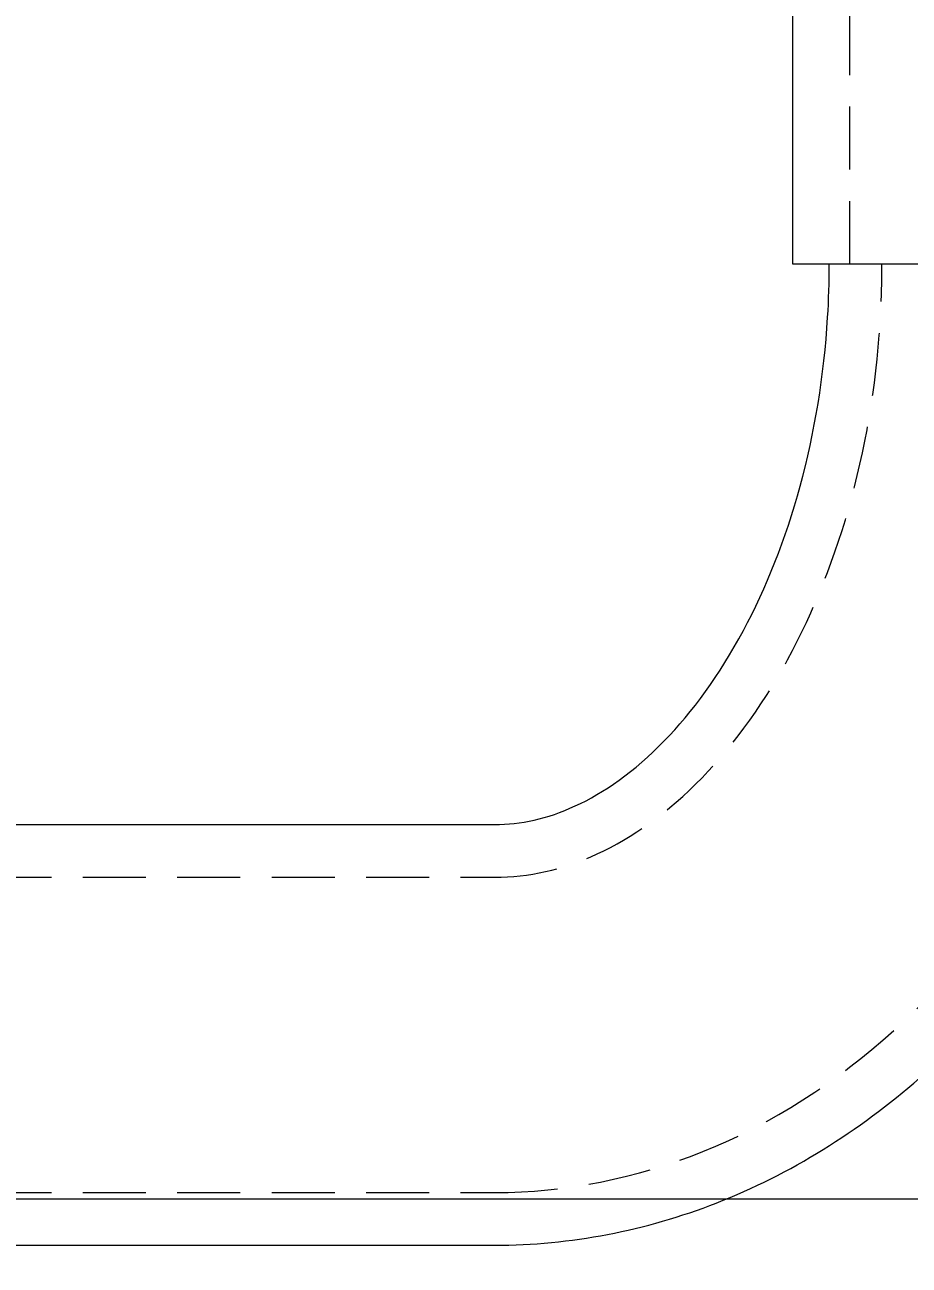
# Model space of a CAD drawing. Header units: millimetres. Extents: x -46397 to 283259, y -8690 to 23983.
# Drawn here: x 122960.2 to 123030.5, y 7197 to 7295.4 of the extents above; entities that cross this region are included whole.
import ezdxf

# ---------------------------------------------------------------- set-up
doc = ezdxf.new("R2010")
doc.units = ezdxf.units.MM
doc.linetypes.add('HIDDENX2', pattern=[0.75, 0.5, -0.25])
doc.layers.get('Defpoints').update_dxf_attribs({"lineweight": 0})
doc.layers.add('PHANTOM 2', color=8, linetype='Continuous', lineweight=0)
doc.styles.add('GHI CHÚ 1', font='isocp_IV25.ttf', dxfattribs={"width": 0.8})
doc.dimstyles.new('1-30SCALE', dxfattribs={"dimtxt": 75, "dimasz": 75, "dimexe": 37.5, "dimexo": 30, "dimgap": 30, "dimtad": 1, "dimtoh": 1, "dimdec": 0, "dimdsep": 46, "dimtxsty": 'GHI CHÚ 1', "dimcen": 0.09, "dimclrd": 256, "dimclre": 256, "dimclrt": 2, "dimadec": 0, "dimazin": 0, "dimtfac": 1, "dimtdec": 0, "dimtofl": 0, "dimtmove": 0, "dimatfit": 3, "dimfxl": 1, "dimlwd": 0, "dimlwe": 0, "dimarcsym": 0})

# ---------------------------------------------------------------- blocks, each defined once
blk = doc.blocks.new('A$Cbc6c2a49')
at = {"color": 2, "linetype": 'Continuous', "lineweight": 0, "ltscale": 10, "extrusion": (6.89019e-16, 1, 0)}
for p, q in [((741.942, 2028.825), (741.942, 2075.867)), ((781.143, 2028.825), (741.942, 2028.825)), ((644.877, 1984.342), (718.28, 1984.342)), ((644.877, 1950.942), (718.28, 1950.942))]:
    blk.add_line(p, q, dxfattribs=at)
at = {"color": 1, "linetype": 'HIDDENX2', "lineweight": 0, "ltscale": 10, "extrusion": (6.89019e-16, 1, 0)}
for p, q in [((746.489, 2028.825), (746.489, 2075.867)), ((633.069, 1980.155), (718.28, 1980.155)), ((633.069, 1955.129), (718.28, 1955.129))]:
    blk.add_line(p, q, dxfattribs=at)
at = {"color": 2, "linetype": 'Continuous', "lineweight": 0, "ltscale": 10}
for points, knots in [([(718.28, 1950.942), (724.287, 1950.942), (730.283, 1952.111), (741.764, 1956.595), (747.202, 1960.001), (757.317, 1968.838), (761.866, 1974.441), (769.334, 1986.896), (772.258, 1993.755), (776.437, 2008.171), (777.692, 2015.729), (778.194, 2025.177), (778.242, 2027.001), (778.242, 2028.825)], [3.327667, 3.327667, 3.327667, 3.327667, 3.597156, 3.597156, 3.881016, 3.881016, 4.195175, 4.195175, 4.509334, 4.509334, 4.823494, 4.823494, 4.898463, 4.898463, 4.898463, 4.898463]), ([(718.28, 1984.342), (720.337, 1984.342), (722.418, 1984.774), (726.933, 1986.848), (729.358, 1988.526), (733.965, 1993.26), (736.136, 1996.212), (739.836, 2003.105), (741.385, 2006.995), (743.685, 2015.429), (744.433, 2019.974), (744.8, 2026.002), (744.842, 2027.413), (744.842, 2028.825)], [3.327667, 3.327667, 3.327667, 3.327667, 3.641826, 3.641826, 3.955985, 3.955985, 4.249173, 4.249173, 4.530392, 4.530392, 4.812699, 4.812699, 4.898463, 4.898463, 4.898463, 4.898463])]:
    blk.add_open_spline(points, degree=3, knots=knots, dxfattribs=at)
at = {"color": 1, "linetype": 'HIDDENX2', "lineweight": 0, "ltscale": 10}
for points, knots in [([(718.28, 1955.129), (723.918, 1955.129), (729.545, 1956.256), (740.323, 1960.598), (745.436, 1963.893), (754.844, 1972.394), (759.055, 1977.727), (765.976, 1989.632), (768.69, 1996.208), (772.531, 2010.05), (773.657, 2017.316), (774.026, 2026.033), (774.056, 2027.429), (774.056, 2028.825)], [3.327667, 3.327667, 3.327667, 3.327667, 3.605134, 3.605134, 3.896186, 3.896186, 4.210345, 4.210345, 4.524504, 4.524504, 4.838663, 4.838663, 4.898463, 4.898463, 4.898463, 4.898463]), ([(718.28, 1980.155), (720.957, 1980.155), (723.652, 1980.733), (729.195, 1983.28), (732.037, 1985.275), (737.354, 1990.738), (739.824, 1994.15), (743.958, 2002.017), (745.644, 2006.425), (748.058, 2015.889), (748.785, 2020.941), (749.012, 2026.971), (749.029, 2027.898), (749.029, 2028.825)], [3.327667, 3.327667, 3.327667, 3.327667, 3.641826, 3.641826, 3.955985, 3.955985, 4.259416, 4.259416, 4.552218, 4.552218, 4.845318, 4.845318, 4.898463, 4.898463, 4.898463, 4.898463])]:
    blk.add_open_spline(points, degree=3, knots=knots, dxfattribs=at)
blk = doc.blocks.new('*D510')
at = {"layer": 'Defpoints', "color": 0, "transparency": 16777216}
for p in [(122838.151, 7202.222, -1.499), (123292.645, 7202.222), (123063.611, 6452.222, -1.499)]:
    blk.add_point(p, dxfattribs=at)
at = {"layer": 'PHANTOM 2', "linetype": 'Continuous', "lineweight": 0, "transparency": 16777216}
for p, q in [((122868.151, 7202.222), (123322.645, 7202.222)), ((123292.645, 6542.222), (123292.645, 7112.222)), ((123093.611, 6452.222), (123322.645, 6452.222))]:
    blk.add_line(p, q, dxfattribs=at)
at = {"layer": 'PHANTOM 2', "transparency": 16777216}
for points in [[(123277.645, 7112.222), (123307.645, 7112.222), (123292.645, 7202.222)], [(123277.645, 6542.222), (123307.645, 6542.222), (123292.645, 6452.222)]]:
    blk.add_solid(points, dxfattribs=at)
at = {"layer": 'PHANTOM 2', "color": 2, "transparency": 16777216, "insert": (123215.145, 6827.222), "char_height": 95, "attachment_point": 5, "rotation": 90, "style": 'GHI CHÚ 1'}
blk.add_mtext('750', dxfattribs=at)

msp = doc.modelspace()

# ---------------------------------------------------------------- block references
msp.add_blockref('A$Cbc6c2a49', (122279.278, 5247.608, -1.499))

# ---------------------------------------------------------------- dimensions: what is measured, and where the dimension line sits
at = {"layer": 'PHANTOM 2'}
dim = msp.add_linear_dim(base=(123292.645, 7202.222), p1=(123063.611, 6452.222, -1.499), p2=(122838.151, 7202.222, -1.499), angle=90, dimstyle='1-30SCALE', override={"dimtxt": 95, "dimasz": 90, "dimexe": 30, "dimtmove": 1}, dxfattribs=at)
dim.commit()
dim.dimension.update_dxf_attribs({"geometry": '*D510', "text_midpoint": (123215.145, 6827.222)})

doc.saveas('drawing.dxf')
